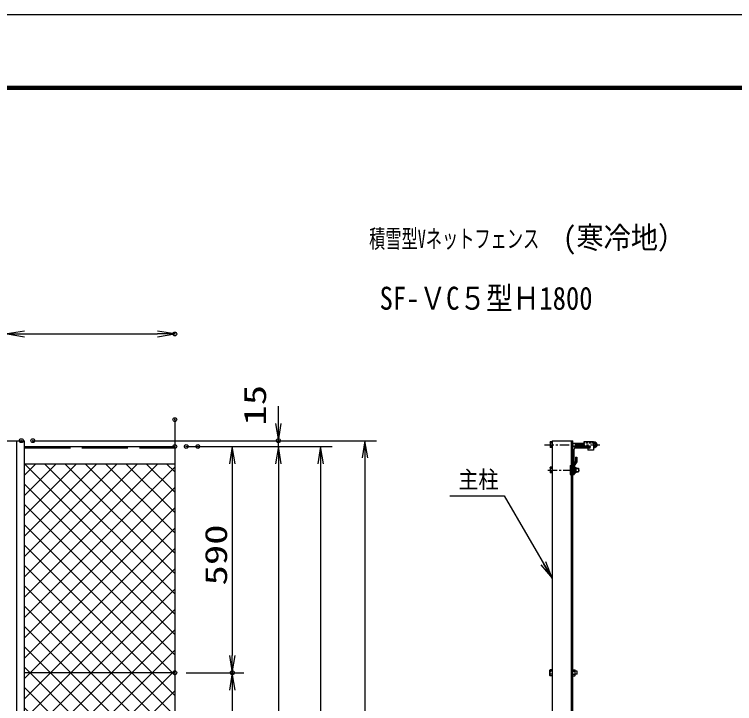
# Model space of a CAD drawing. Units: millimetres, scale not verified. Extents: x -4455 to 4455, y -3150 to 3150.
# Drawn here: x -1495 to 382, y 1353 to 3150 of the extents above; entities that cross this region are included whole.
import ezdxf
from ezdxf.enums import TextEntityAlignment as Align

# ---------------------------------------------------------------- set-up
doc = ezdxf.new("R2010")
doc.units = ezdxf.units.MM
doc.header["$LTSCALE"] = 20
doc.header["$PDMODE"] = 32
doc.header["$PDSIZE"] = 10
for name, pattern in [('DASHED', [7.5, 6, -1.5]), ('USER2', [2, 1.25, -0.25, 0.25, -0.25]), ('USER3', [0.375, 0.25, -0.125])]:
    doc.linetypes.add(name, pattern=pattern)
for name, color, linetype, lineweight in [('0-0_1', 7, 'Continuous', 25), ('0-1_2', 7, 'Continuous', 25), ('0-2_0', 4, 'Continuous', 25), ('0-4_EXTCNT-LMEC0', 2, 'Continuous', 25), ('0-6_EXTCNT-L', 1, 'Continuous', 25), ('0-7_WAKU', 7, 'Continuous', 25)]:
    doc.layers.add(name, color=color, linetype=linetype, lineweight=lineweight)
doc.layers.add('0-3_10', color=4, linetype='Continuous')
doc.layers.add('0-5_DEFPOINTS', color=7, linetype='Continuous')
doc.styles.add('ＭＳ ゴシック', font='')
doc.styles.get('ＭＳ ゴシック').set_extended_font_data('MS Gothic')

# ---------------------------------------------------------------- blocks, each defined once
blk = doc.blocks.new('DARROWS')
at = {"layer": '0-2_0', "color": 2}
blk.add_line((0, 0), (-19.982, 0), dxfattribs=at)
blk.add_lwpolyline([(-20, -3.333), (0, 0), (-20, 3.333)], dxfattribs=at)
blk = doc.blocks.new('X29')
at = {"layer": '0-2_0'}
for p, q in [((63878.6, 93577.1), (70834.9, 100533.4)), ((63878.6, 94637.7), (69774.3, 100533.4)), ((63878.6, 95698.4), (68713.6, 100533.4)), ((63878.6, 96759), (67652.9, 100533.4)), ((63878.6, 97819.7), (66592.3, 100533.4)), ((63878.6, 98880.4), (65531.6, 100533.4)), ((63878.6, 99941), (64470.9, 100533.4)), ((71718.6, 92683.7), (63878.6, 100523.8)), ((63878.6, 92516.4), (71718.6, 100356.4)), ((71718.6, 93744.4), (64929.6, 100533.4)), ((71718.6, 94805.1), (65990.3, 100533.4)), ((71718.6, 95865.7), (67050.9, 100533.4)), ((71718.6, 96926.4), (68111.6, 100533.4)), ((71718.6, 97987), (69172.2, 100533.4)), ((71718.6, 99047.7), (70232.9, 100533.4)), ((71718.6, 100108.4), (71293.6, 100533.4)), ((71718.6, 91623.1), (63878.6, 99463.1)), ((63878.6, 91455.7), (71718.6, 99295.8)), ((71718.6, 90562.4), (63878.6, 98402.4)), ((63878.6, 90395.1), (71718.6, 98235.1)), ((71718.6, 89501.8), (63878.6, 97341.8)), ((63878.6, 89334.4), (71718.6, 97174.4)), ((71718.6, 88441.1), (63878.6, 96281.1)), ((63878.6, 88273.8), (71718.6, 96113.8)), ((71718.6, 87380.4), (63878.6, 95220.5)), ((63878.6, 87213.1), (71718.6, 95053.1)), ((71718.6, 86319.8), (63878.6, 94159.8)), ((63878.6, 86152.4), (71718.6, 93992.5)), ((71718.6, 85259.1), (63878.6, 93099.1)), ((63878.6, 85091.8), (71718.6, 92931.8)), ((71718.6, 84198.5), (63878.6, 92038.5)), ((63878.6, 84031.1), (71718.6, 91871.1)), ((71718.6, 83137.8), (63878.6, 90977.8)), ((63878.6, 82970.5), (71718.6, 90810.5)), ((71718.6, 82077.1), (63878.6, 89917.2)), ((63878.6, 81909.8), (71718.6, 89749.8)), ((71718.6, 81016.5), (63878.6, 88856.5)), ((63878.6, 80849.1), (71718.6, 88689.2)), ((71718.6, 79955.8), (63878.6, 87795.8)), ((63878.6, 79788.5), (71718.6, 87628.5)), ((71718.6, 78895.2), (63878.6, 86735.2)), ((63878.6, 78727.8), (71718.6, 86567.8)), ((71718.6, 77834.5), (63878.6, 85674.5)), ((63878.6, 77667.2), (71718.6, 85507.2)), ((71718.6, 76773.8), (63878.6, 84613.8)), ((63878.6, 76606.5), (71718.6, 84446.5)), ((71718.6, 75713.2), (63878.6, 83553.2)), ((63878.6, 75545.8), (71718.6, 83385.9)), ((71718.6, 74652.5), (63878.6, 82492.5)), ((63878.6, 74485.2), (71718.6, 82325.2)), ((71718.6, 73591.9), (63878.6, 81431.9)), ((63878.6, 73424.5), (71718.6, 81264.5)), ((71718.6, 72531.2), (63878.6, 80371.2)), ((63878.6, 72363.9), (71718.6, 80203.9)), ((71718.6, 71470.5), (63878.6, 79310.5)), ((63878.6, 71303.2), (71718.6, 79143.2)), ((71718.6, 70409.9), (63878.6, 78249.9)), ((63878.6, 70242.5), (71718.6, 78082.5)), ((71718.6, 69349.2), (63878.6, 77189.2)), ((63878.6, 69181.9), (71718.6, 77021.9)), ((71718.6, 68288.6), (63878.6, 76128.6)), ((63878.6, 68121.2), (71718.6, 75961.2)), ((71718.6, 67227.9), (63878.6, 75067.9)), ((63878.6, 67060.6), (71718.6, 74900.6)), ((70992.4, 66893.4), (63878.6, 74007.2)), ((64772.1, 66893.4), (71718.6, 73839.9)), ((69931.8, 66893.4), (63878.6, 72946.6)), ((65832.7, 66893.4), (71718.6, 72779.2)), ((68871.1, 66893.4), (63878.6, 71885.9)), ((66893.4, 66893.4), (71718.6, 71718.6)), ((67810.4, 66893.4), (63878.6, 70825.3)), ((67954.1, 66893.4), (71718.6, 70657.9)), ((66749.8, 66893.4), (63878.6, 69764.6)), ((69014.7, 66893.4), (71718.6, 69597.3)), ((65689.1, 66893.4), (63878.6, 68703.9)), ((70075.4, 66893.4), (71718.6, 68536.6)), ((64628.5, 66893.4), (63878.6, 67643.3)), ((71136, 66893.4), (71718.6, 67475.9))]:
    blk.add_line(p, q, dxfattribs=at)

msp = doc.modelspace()

# ---------------------------------------------------------------- linework, layer by layer
at = {"layer": '0-0_1', "color": 4}
for p, q in [((-1077.37, 2093.66), (-1077.37, 2009.02)), ((-1077.37, 2009.02), (-1077.37, 553.96)), ((-31.69, 1966), (-25.09, 1966)), ((-31.69, 1958.32), (-25.09, 1958.32))]:
    msp.add_line(p, q, dxfattribs=at)
at = {"layer": '0-0_1'}
for p, q in [((-1488.87, -31.34), (-1488.87, 2038.66)), ((-1469.37, -31.34), (-1469.37, 2038.66)), ((-93.97, 2038.66), (-93.97, -31.34)), ((-43.47, -31.34), (-43.47, 2038.66)), ((-39.97, -31.34), (-39.97, 2038.66)), ((-1469.37, 2023.66), (-1077.37, 2023.66)), ((-32.97, 1995.66), (-32.97, 1984.66)), ((-32.97, 1995.66), (-29.77, 1995.66)), ((-29.77, 1995.66), (-29.77, 1983.69)), ((-1469.37, 1978.66), (-1077.37, 1978.66)), ((-46.77, 1974.16), (-43.47, 1974.16)), ((-46.77, 1974.16), (-46.77, 1950.16)), ((-32.97, 1984.66), (-39.97, 1974.16)), ((-39.97, 1974.16), (-39.97, 1950.16)), ((-29.77, 1983.69), (-36.77, 1973.19)), ((-36.77, 1973.19), (-36.77, 1950.16)), ((-31.69, 1966.96), (-25.09, 1966.96)), ((-31.69, 1957.36), (-25.09, 1957.36)), ((-25.09, 1966.96), (-25.09, 1957.36)), ((-46.77, 1950.16), (-43.47, 1950.16)), ((-39.97, 1950.16), (-36.77, 1950.16)), ((-1077.37, 1433.66), (-1469.37, 1433.66))]:
    msp.add_line(p, q, dxfattribs=at)
at = {"layer": '0-0_1', "color": 4, "linetype": 'USER2'}
for p, q in [((-113.97, 2028.16), (30.78, 2028.16)), ((-105.3, 1962.16), (-22.24, 1962.16))]:
    msp.add_line(p, q, dxfattribs=at)
at = {"layer": '0-0_1', "linetype": 'DASHED'}
msp.add_line((-1469.37, 2019.66), (-1077.37, 2019.66), dxfattribs=at)
at = {"layer": '0-0_1'}
msp.add_arc((16.57, 2028.04), 6.88, 294.0287, 66.50071, dxfattribs=at)
at = {"layer": '0-1_2'}
for p, q in [((-99.06, 2034.46), (-98.5, 2035.43)), ((-99.06, 2034.46), (-99.06, 2021.88)), ((-93.97, 2035.43), (-98.5, 2035.43)), ((-93.97, 2031.8), (-98.5, 2031.8)), ((-93.97, 2035.43), (-93.97, 2020.91)), ((-93.87, 2030.94), (-93.87, 2016.42)), ((-39.97, 2031.82), (-10.76, 2031.82)), ((14.24, 2035.39), (14.24, 2020.92)), ((14.24, 2035.39), (18.75, 2035.39)), ((14.24, 2031.77), (18.79, 2031.77)), ((14.24, 2031.77), (14.24, 2024.54)), ((19.31, 2034.42), (18.75, 2035.39)), ((19.31, 2034.42), (19.31, 2021.89)), ((-99.06, 2021.88), (-98.5, 2020.91)), ((-93.97, 2024.54), (-98.5, 2024.54)), ((-93.97, 2020.91), (-98.5, 2020.91)), ((-39.97, 2024.58), (-10.76, 2024.58)), ((14.24, 2024.54), (18.75, 2024.54)), ((14.24, 2020.92), (18.75, 2020.92)), ((19.31, 2021.89), (18.75, 2020.92)), ((-99.06, 1968.46), (-98.5, 1969.43)), ((-99.06, 1968.46), (-99.06, 1955.88)), ((-99.06, 1955.88), (-98.5, 1954.91)), ((-93.97, 1969.43), (-98.5, 1969.43)), ((-93.97, 1965.8), (-98.5, 1965.8)), ((-93.97, 1958.54), (-98.5, 1958.54)), ((-93.97, 1954.91), (-98.5, 1954.91)), ((-93.97, 1969.43), (-93.97, 1954.91)), ((-36.77, 1969.42), (-32.25, 1969.42)), ((-36.77, 1969.42), (-36.77, 1954.89)), ((-36.77, 1965.79), (-32.25, 1965.79)), ((-36.77, 1958.53), (-32.25, 1958.53)), ((-36.77, 1954.89), (-32.25, 1954.89)), ((-31.69, 1968.45), (-32.25, 1969.42)), ((-31.69, 1955.87), (-32.25, 1954.89)), ((-31.69, 1968.45), (-31.69, 1955.87)), ((-99.57, 1440.59), (-98.95, 1441.66)), ((-99.57, 1426.73), (-99.57, 1440.59)), ((-99.57, 1426.73), (-98.95, 1425.66)), ((-93.97, 1441.66), (-98.95, 1441.66)), ((-93.97, 1437.66), (-98.95, 1437.66)), ((-93.97, 1429.66), (-98.95, 1429.66)), ((-39.97, 1441.66), (-34.19, 1441.66)), ((-39.97, 1437.66), (-34.19, 1437.66)), ((-39.97, 1429.66), (-34.19, 1429.66)), ((-33.57, 1440.59), (-34.19, 1441.66)), ((-33.57, 1426.73), (-34.19, 1425.66)), ((-33.57, 1426.73), (-33.57, 1440.59)), ((-28.5, 1429.66), (-33.57, 1429.66)), ((-93.97, 1425.66), (-98.95, 1425.66)), ((-39.97, 1425.66), (-34.19, 1425.66))]:
    msp.add_line(p, q, dxfattribs=at)
at = {"layer": '0-1_2', "color": 4}
for p, q in [((-39.97, 2031.09), (-10.76, 2031.09)), ((-39.97, 2025.31), (-10.76, 2025.31))]:
    msp.add_line(p, q, dxfattribs=at)
at = {"layer": '0-1_2'}
msp.add_lwpolyline([(-28.5, 1429.66), (-28.5, 1437.66), (-33.57, 1437.66)], dxfattribs=at)
for centre, radius, start, end in [((-87.08, 2028.17), 11.98, 162.34599, 197.64446), ((-92.49, 2034.46), 6.57, 180.00005, 203.88695), ((6.26, 2028.27), 13.02, 343.38898, 15.69304), ((12.77, 2034.42), 6.57, 336.37143, 0.00012), ((-92.49, 2021.88), 6.57, 156.11459, 180.00005), ((12.77, 2021.89), 6.54, 0.00012, 23.96517), ((-87.08, 1962.17), 11.98, 162.34599, 197.64446), ((-92.49, 1955.88), 6.57, 156.11459, 180.00005), ((-92.49, 1968.46), 6.57, 180.00005, 203.88695), ((-43.67, 1962.16), 11.98, 342.35554, 17.65401), ((-38.25, 1968.45), 6.57, 336.11305, 359.99995), ((-38.25, 1955.87), 6.57, 359.99995, 23.88541), ((-92.34, 1440.59), 7.23, 179.99992, 203.88486), ((-86.38, 1433.66), 13.19, 162.35463, 197.65355), ((-92.34, 1426.73), 7.23, 156.1122, 179.99992), ((-40.8, 1440.59), 7.23, 336.12625, 0), ((-46.82, 1433.66), 13.25, 342.41266, 17.55417), ((-40.8, 1426.73), 7.23, 0, 23.88957)]:
    msp.add_arc(centre, radius, start, end, dxfattribs=at)
at = {"layer": '0-2_0', "color": 2}
for p, q in [((-807.29, 2083.66), (-807.29, 2128.66)), ((-807.29, 2023.66), (-807.29, 2038.66)), ((-807.29, 1978.66), (-807.29, 298.66)), ((-807.29, 1978.66), (-807.29, 1933.66)), ((-697.29, 1978.66), (-697.29, 268.66))]:
    msp.add_line(p, q, dxfattribs=at)
at = {"layer": '0-2_0', "color": 7}
for p, q in [((-1558.37, 2038.66), (-1469.37, 2038.66)), ((-93.97, 2038.66), (-39.97, 2038.66)), ((14.24, 2035.46), (-10.76, 2035.46)), ((-10.76, 2035.46), (-10.76, 2024.06)), ((14.24, 2035.46), (14.24, 2013.86)), ((-39.97, 2023.66), (5.03, 2023.66)), ((-39.97, 1973.36), (-39.97, 2018.36)), ((-35.97, 1981.66), (-35.97, 2016.66)), ((-32.97, 2019.66), (2.03, 2019.66)), ((3.64, 2024.06), (-10.76, 2024.06)), ((-0.76, 2018.86), (-0.76, 2013.86)), ((3.64, 2018.86), (-0.76, 2018.86)), ((14.24, 2013.86), (-0.76, 2013.86)), ((5.03, 2023.66), (5.03, 2022.66)), ((-38.97, 1978.66), (-39.97, 1978.66))]:
    msp.add_line(p, q, dxfattribs=at)
at = {"layer": '0-2_0', "color": 1}
for p, q in [((-1447.37, 2038.66), (-777.29, 2038.66)), ((-1017.37, 2023.66), (-777.29, 2023.66)), ((-1017.37, 2023.66), (-667.29, 2023.66)), ((-987.37, 2023.66), (-777.29, 2023.66))]:
    msp.add_line(p, q, dxfattribs=at)
at = {"layer": '0-2_0', "color": 7, "linetype": 'USER3'}
msp.add_line((14.24, 2032.26), (-10.76, 2032.26), dxfattribs=at)
at = {"layer": '0-2_0', "color": 7}
for centre, radius, start, end in [((-32.97, 2016.66), 3, 90, 180), ((2.03, 2022.66), 3, 270, 360), ((3.64, 2021.46), 2.6, 270, 90), ((-38.97, 1981.66), 3, 270, 0)]:
    msp.add_arc(centre, radius, start, end, dxfattribs=at)
at = {"layer": '0-4_EXTCNT-LMEC0', "color": 1}
msp.add_line((-1417.37, 2038.66), (-551.63, 2038.66), dxfattribs=at)
at = {"layer": '0-4_EXTCNT-LMEC0'}
msp.add_line((-581.63, 1993.66), (-581.63, 13.66), dxfattribs=at)
at = {"layer": '0-5_DEFPOINTS'}
for p in [(-1077.37, 2316.99), (-1077.37, 2093.66), (-1477.37, 2038.66), (-1447.37, 2038.66), (-1077.37, 2023.66), (-1047.37, 2023.66), (-1017.37, 2023.66), (-807.29, 2038.66), (-1077.37, 1433.66), (-927.37, 1433.66)]:
    msp.add_point(p, dxfattribs=at)
at = {"layer": '0-6_EXTCNT-L', "color": 2}
for p, q in [((-1468.87, 2316.99), (-1122.37, 2316.99)), ((-927.37, 1978.66), (-927.37, 1478.66)), ((-927.37, 1388.66), (-927.37, 888.66))]:
    msp.add_line(p, q, dxfattribs=at)
at = {"layer": '0-6_EXTCNT-L'}
for p, q in [((-1047.37, 2023.66), (-897.37, 2023.66)), ((-1047.37, 1433.66), (-897.37, 1433.66)), ((-1047.37, 1433.66), (-897.37, 1433.66))]:
    msp.add_line(p, q, dxfattribs=at)
at = {"layer": '0-6_EXTCNT-L', "color": 4}
msp.add_lwpolyline([(-360.78, 1894.49), (-219.11, 1894.49), (-95.48, 1682.61)], dxfattribs=at)
at = {"layer": '0-7_WAKU', "color": 3}
msp.add_lwpolyline([(-4455, 3150), (4455, 3150), (4455, -3150), (-4455, -3150)], close=True, dxfattribs=at)
at = {"layer": '0-7_WAKU'}
for points in [[(-4155, 2962.5), (4155, 2962.5), (4155, -2962.5), (-4155, -2962.5)], [(-4153.13, 2960.62), (4153.12, 2960.62), (4153.12, -2960.63), (-4153.13, -2960.63)], [(-4151.25, 2958.75), (4151.25, 2958.75), (4151.25, -2958.75), (-4151.25, -2958.75)], [(-4149.38, 2956.87), (4149.37, 2956.87), (4149.37, -2956.88), (-4149.38, -2956.88)], [(-4147.5, 2955), (4147.5, 2955), (4147.5, -2955), (-4147.5, -2955)]]:
    msp.add_lwpolyline(points, close=True, dxfattribs=at)

# ---------------------------------------------------------------- block references
at = {"layer": '0-2_0', "xscale": 2.25, "yscale": 2.25}
for p, rotation in [((-807.29, 2038.66), 270), ((-807.29, 2023.66), 90), ((-807.29, 2023.66), 90), ((-697.29, 2023.66), 90)]:
    msp.add_blockref('DARROWS', p, dxfattribs=dict(at, rotation=rotation))
at = {"layer": '0-4_EXTCNT-LMEC0', "xscale": 2.25, "yscale": 2.25, "rotation": 90}
msp.add_blockref('DARROWS', (-581.63, 2038.66), dxfattribs=at)
at = {"layer": '0-6_EXTCNT-L', "xscale": 2.25, "yscale": 2.25}
for p, rotation in [((-1513.87, 2316.99), 180), ((-927.37, 2023.66), 90), ((-93.97, 1680.02), 300.26263), ((-927.37, 1433.66), 270), ((-927.37, 1433.66), 90)]:
    msp.add_blockref('DARROWS', p, dxfattribs=dict(at, rotation=rotation))
at = {"layer": '0-6_EXTCNT-L'}
for name, p, xscale, yscale in [('DARROWS', (-1077.37, 2316.99), 2.25, 2.25), ('X29', (-4663.29, -3048.01), 0.05, 0.05)]:
    msp.add_blockref(name, p, dxfattribs=dict(at, xscale=xscale, yscale=yscale))

# ---------------------------------------------------------------- texts
at = {"layer": '0-0_1', "color": 4, "style": 'ＭＳ ゴシック', "width": 0.85}
msp.add_text('主柱', height=45.08, dxfattribs=at).set_placement((-338.11, 1901.1), align=Align.BOTTOM_LEFT)
at = {"layer": '0-2_0', "color": 3, "style": 'ＭＳ ゴシック', "width": 1.35}
msp.add_text('15', height=57.77, rotation=90, dxfattribs=at).set_placement((-822.19, 2077.99), align=Align.BOTTOM_LEFT)
at = {"layer": '0-3_10', "style": 'ＭＳ ゴシック'}
for s, height, width, p in [('積雪型Vネットフェンス', 47.65, 0.65, (-570.86, 2527.09)), ('SF-ＶC５型Ｈ1800', 59.93, 0.85, (-543.6, 2362.09))]:
    msp.add_text(s, height=height, dxfattribs=dict(at, width=width)).set_placement(p, align=Align.BOTTOM_LEFT)
at = {"layer": '0-6_EXTCNT-L', "color": 4, "style": 'ＭＳ ゴシック', "width": 0.9}
msp.add_text('(寒冷地）', height=57.73, dxfattribs=at).set_placement((-65.75, 2521.72), align=Align.BOTTOM_LEFT)
at = {"layer": '0-6_EXTCNT-L', "color": 3, "style": 'ＭＳ ゴシック', "width": 1.35}
msp.add_text('590', height=57.77, rotation=90, dxfattribs=at).set_placement((-923.76, 1661.16), align=Align.BOTTOM_LEFT)

doc.saveas('drawing.dxf')
